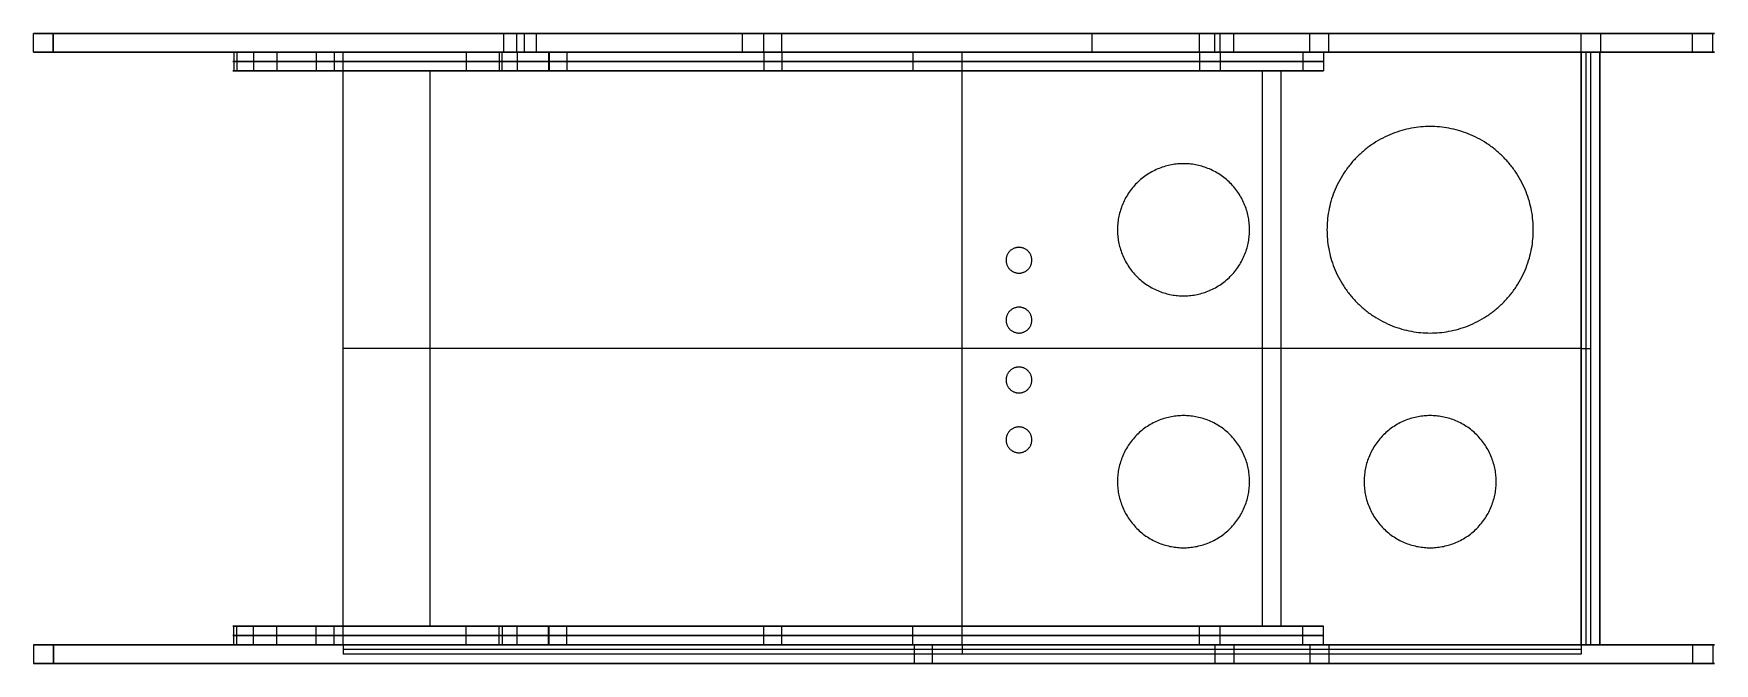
# Model space of a CAD drawing. Header units: millimetres. Extents: x 29 to 1658, y -574 to 36.
import ezdxf

# ---------------------------------------------------------------- set-up
doc = ezdxf.new("R2010")
doc.units = ezdxf.units.MM
doc.header["$MEASUREMENT"] = 0
doc.layers.add('kookplaat', color=12, linetype='Continuous', true_color=0xc80000)
doc.layers.add('solids', color=5, linetype='Continuous', true_color=0x0000ff)

msp = doc.modelspace()

# ---------------------------------------------------------------- linework, layer by layer
at = {"layer": 'kookplaat'}
for p, q in [((929.3, -556, 832), (929.3, 18, 832)), ((1529.3, -269, 832), (329.3, -269, 832))]:
    msp.add_line(p, q, dxfattribs=at)
for points in [[(329.3, 18, 823), (929.3, 18, 823), (1529.3, 18, 823)], [(329.3, 18, 832), (929.3, 18, 832), (1529.3, 18, 832)], [(329.3, 18, 823), (329.3, 18, 827.5), (329.3, 18, 832)], [(329.3, -556, 823), (329.3, -269, 823), (329.3, 18, 823)], [(329.3, -556, 832), (329.3, -269, 832), (329.3, 18, 832)], [(329.3, 18, 827.5), (929.3, 18, 827.5), (1529.3, 18, 827.5)], [(329.3, -556, 827.5), (329.3, -269, 827.5), (329.3, 18, 827.5)], [(929.3, 18, 823), (929.3, 18, 827.5), (929.3, 18, 832)], [(1529.3, 18, 882), (1529.3, -269, 882), (1529.3, -556, 882)], [(1529.3, 18, 882), (1533.8, 18, 882), (1538.3, 18, 882)], [(1529.3, 18, 832), (1529.3, -269, 832), (1529.3, -556, 832)], [(1529.3, 18, 832), (1529.3, 18, 857), (1529.3, 18, 882)], [(1529.3, 18, 823), (1529.3, 18, 827.5), (1529.3, 18, 832)], [(1529.3, 18, 857), (1529.3, -269, 857), (1529.3, -556, 857)], [(1533.8, 18, 882), (1533.8, -269, 882), (1533.8, -556, 882)], [(1538.3, 18, 882), (1538.3, -269, 882), (1538.3, -556, 882)], [(329.3, -269, 823), (329.3, -269, 827.5), (329.3, -269, 832)], [(1529.3, -269, 882), (1533.8, -269, 882), (1538.3, -269, 882)], [(1529.3, -269, 832), (1529.3, -269, 857), (1529.3, -269, 882)], [(1529.3, -556, 882), (929.3, -556, 882), (329.3, -556, 882)], [(329.3, -556, 882), (329.3, -560.5, 882), (329.3, -565, 882)], [(1529.3, -556, 832), (929.3, -556, 832), (329.3, -556, 832)], [(329.3, -556, 832), (329.3, -556, 857), (329.3, -556, 882)], [(329.3, -556, 823), (329.3, -556, 827.5), (329.3, -556, 832)], [(1529.3, -556, 857), (929.3, -556, 857), (329.3, -556, 857)], [(1529.3, -560.5, 882), (929.3, -560.5, 882), (329.3, -560.5, 882)], [(1529.3, -565, 882), (929.3, -565, 882), (329.3, -565, 882)], [(929.3, -556, 882), (929.3, -560.5, 882), (929.3, -565, 882)], [(929.3, -556, 832), (929.3, -556, 857), (929.3, -556, 882)], [(1529.3, -556, 882), (1533.8, -556, 882), (1538.3, -556, 882)], [(1529.3, -556, 882), (1529.3, -560.5, 882), (1529.3, -565, 882)], [(1529.3, -556, 832), (1529.3, -556, 857), (1529.3, -556, 882)]]:
    msp.add_open_spline(points, degree=2, dxfattribs=at)
for points, knots in [([(1282.8, -154, 832), (1282.8, -54, 832), (1382.8, -54, 832), (1482.8, -54, 832), (1482.8, -154, 832), (1482.8, -254, 832), (1382.8, -254, 832), (1282.8, -254, 832), (1282.8, -154, 832)], [-628.318531, -628.318531, -628.318531, -471.238898, -471.238898, -314.159265, -314.159265, -157.079633, -157.079633, 0, 0, 0]), ([(1079.8, -154, 832), (1079.8, -90, 832), (1143.8, -90, 832), (1207.8, -90, 832), (1207.8, -154, 832), (1207.8, -218, 832), (1143.8, -218, 832), (1079.8, -218, 832), (1079.8, -154, 832)], [-402.12386, -402.12386, -402.12386, -301.592895, -301.592895, -201.06193, -201.06193, -100.530965, -100.530965, 0, 0, 0]), ([(971.8, -183.5, 832), (971.8, -171, 832), (984.3, -171, 832), (996.8, -171, 832), (996.8, -183.5, 832), (996.8, -196, 832), (984.3, -196, 832), (971.8, -196, 832), (971.8, -183.5, 832)], [-78.539816, -78.539816, -78.539816, -58.904862, -58.904862, -39.269908, -39.269908, -19.634954, -19.634954, 0, 0, 0]), ([(971.8, -241.5, 832), (971.8, -229, 832), (984.3, -229, 832), (996.8, -229, 832), (996.8, -241.5, 832), (996.8, -254, 832), (984.3, -254, 832), (971.8, -254, 832), (971.8, -241.5, 832)], [-78.539816, -78.539816, -78.539816, -58.904862, -58.904862, -39.269908, -39.269908, -19.634954, -19.634954, 0, 0, 0]), ([(971.8, -299.5, 832), (971.8, -287, 832), (984.3, -287, 832), (996.8, -287, 832), (996.8, -299.5, 832), (996.8, -312, 832), (984.3, -312, 832), (971.8, -312, 832), (971.8, -299.5, 832)], [-78.539816, -78.539816, -78.539816, -58.904862, -58.904862, -39.269908, -39.269908, -19.634954, -19.634954, 0, 0, 0]), ([(1079.8, -398, 832), (1079.8, -334, 832), (1143.8, -334, 832), (1207.8, -334, 832), (1207.8, -398, 832), (1207.8, -462, 832), (1143.8, -462, 832), (1079.8, -462, 832), (1079.8, -398, 832)], [-402.12386, -402.12386, -402.12386, -301.592895, -301.592895, -201.06193, -201.06193, -100.530965, -100.530965, 0, 0, 0]), ([(1079.8, -398, 832), (1079.8, -334, 832), (1143.8, -334, 832), (1207.8, -334, 832), (1207.8, -398, 832), (1207.8, -462, 832), (1143.8, -462, 832), (1079.8, -462, 832), (1079.8, -398, 832)], [-402.12386, -402.12386, -402.12386, -301.592895, -301.592895, -201.06193, -201.06193, -100.530965, -100.530965, 0, 0, 0]), ([(1318.8, -398, 832), (1318.8, -334, 832), (1382.8, -334, 832), (1446.8, -334, 832), (1446.8, -398, 832), (1446.8, -462, 832), (1382.8, -462, 832), (1318.8, -462, 832), (1318.8, -398, 832)], [-402.12386, -402.12386, -402.12386, -301.592895, -301.592895, -201.06193, -201.06193, -100.530965, -100.530965, 0, 0, 0]), ([(971.8, -357.5, 832), (971.8, -345, 832), (984.3, -345, 832), (996.8, -345, 832), (996.8, -357.5, 832), (996.8, -370, 832), (984.3, -370, 832), (971.8, -370, 832), (971.8, -357.5, 832)], [-78.539816, -78.539816, -78.539816, -58.904862, -58.904862, -39.269908, -39.269908, -19.634954, -19.634954, 0, 0, 0])]:
    msp.add_rational_spline(points, [1, 0.707106781187, 1, 0.707106781187, 1, 0.707106781187, 1, 0.707106781187, 1], degree=2, knots=knots, dxfattribs=at)
at = {"layer": 'solids'}
for p, q in [((223.5, 18, 8.1), (223.5, 0, 8.1)), ((226.4, 18, -9.8), (226.4, 0, -9.8)), ((242.5, 18, -18), (242.5, 0, -18)), ((265.1, 18, -18), (265.1, 0, -18)), ((303.1, 18, -18), (303.1, 0, -18)), ((320.7, 18, -7.4), (320.7, 0, -7.4)), ((349.3, 18, 398), (537.4, 18, 398)), ((448.7, 18, 232), (448.7, 0, 232)), ((480.4, 18, 291.4), (480.4, 0, 291.4)), ((483.5, 0, 814), (483.5, 18, 814)), ((498.1, 18, 302), (498.1, 0, 302)), ((528.5, 18, 381.4), (528.5, 0, 381.4)), ((529, 18, 361.7), (529, 0, 361.7)), ((546.2, 18, 352), (546.2, 0, 352)), ((737, 18, 771.5), (737, 0, 771.5)), ((749.9, 18, 302), (749.9, 18, 352)), ((749.9, 18, 781.5), (749.9, 18, 814)), ((754.6, 18, 782.1), (754.6, 0, 782.1)), ((881.4, 18, 814), (881.4, 0, 814)), ((1159.3, 18, 782.1), (1159.3, 0, 782.1)), ((1159.3, 18, 352), (1159.3, 0, 352)), ((1179.3, 18, 762.1), (1179.3, 0, 762.1)), ((1179.3, 18, 398), (1279.3, 18, 398)), ((1179.3, 18, 372), (1179.3, 0, 372)), ((1259.3, 18, 302), (1259.3, 0, 302)), ((1279.3, 18, 814), (1279.3, 0, 814)), ((1279.3, 18, 322), (1279.3, 0, 322)), ((349.3, 0, 398), (537.4, 0, 398)), ((749.9, 0, 302), (749.9, 0, 352)), ((749.9, 0, 781.5), (749.9, 0, 814)), ((1179.3, 0, 398), (1279.3, 0, 398)), ((223.5, -556, 8.1), (223.5, -538, 8.1)), ((226.4, -556, -9.8), (226.4, -538, -9.8)), ((242.5, -556, -18), (242.5, -538, -18)), ((265.1, -556, -18), (265.1, -538, -18)), ((303.1, -556, -18), (303.1, -538, -18)), ((320.7, -556, -7.4), (320.7, -538, -7.4)), ((349.3, -538, 398), (537.4, -538, 398)), ((448.7, -556, 232), (448.7, -538, 232)), ((480.4, -556, 291.4), (480.4, -538, 291.4)), ((483.5, -538, 814), (483.5, -556, 814)), ((498.1, -556, 302), (498.1, -538, 302)), ((528.5, -556, 381.4), (528.5, -538, 381.4)), ((529, -556, 361.7), (529, -538, 361.7)), ((546.2, -556, 352), (546.2, -538, 352)), ((737, -556, 771.5), (737, -538, 771.5)), ((749.9, -538, 814), (749.9, -538, 781.5)), ((749.9, -538, 352), (749.9, -538, 302)), ((754.6, -556, 782.1), (754.6, -538, 782.1)), ((881.4, -556, 814), (881.4, -538, 814)), ((1159.3, -556, 352), (1159.3, -538, 352)), ((1159.3, -556, 782.1), (1159.3, -538, 782.1)), ((1179.3, -556, 762.1), (1179.3, -538, 762.1)), ((1179.3, -556, 372), (1179.3, -538, 372)), ((1179.3, -538, 398), (1279.3, -538, 398)), ((1259.3, -556, 302), (1259.3, -538, 302)), ((1279.3, -556, 814), (1279.3, -538, 814)), ((1279.3, -556, 322), (1279.3, -538, 322)), ((349.3, -556, 398), (537.4, -556, 398)), ((749.9, -556, 814), (749.9, -556, 781.5)), ((749.9, -556, 352), (749.9, -556, 302)), ((1179.3, -556, 398), (1279.3, -556, 398))]:
    msp.add_line(p, q, dxfattribs=at)
for points in [[(29.3, 18, 781.2), (29.3, 27, 781.2), (29.3, 36, 781.2)], [(29.3, 18, 863.1), (29.3, 27, 863.1), (29.3, 36, 863.1)], [(48.3, 18, 883), (48.3, 27, 883), (48.3, 36, 883)], [(48.3, 36, 883), (266.6, 36, 895), (485, 36, 907)], [(48.5, 18, 761.2), (48.5, 27, 761.2), (48.5, 36, 761.2)], [(716.3, 36, 732.7), (382.4, 36, 746.9), (48.5, 36, 761.2)], [(485, 18, 907), (485, 27, 907), (485, 36, 907)], [(497.8, 18, 858.1), (497.8, 27, 858.1), (497.8, 36, 858.1)], [(505.1, 36, 880.9), (501.5, 36, 869.5), (497.8, 36, 858.1)], [(505.1, 18, 880.9), (505.1, 27, 880.9), (505.1, 36, 880.9)], [(516.8, 18, 832), (516.8, 27, 832), (516.8, 36, 832)], [(516.8, 36, 832), (1023.1, 36, 832), (1529.3, 36, 832)], [(716.3, 18, 732.7), (716.3, 27, 732.7), (716.3, 36, 732.7)], [(737, 36, 771.5), (726.6, 36, 752.1), (716.3, 36, 732.7)], [(737, 18, 771.5), (737, 27, 771.5), (737, 36, 771.5)], [(754.6, 18, 782.1), (754.6, 27, 782.1), (754.6, 36, 782.1)], [(1159.3, 36, 782.1), (957, 36, 782.1), (754.6, 36, 782.1)], [(1055.1, 18, 352), (1055.1, 27, 352), (1055.1, 36, 352)], [(1174.2, 36, 74.1), (1114.6, 36, 213.1), (1055.1, 36, 352)], [(1055.1, 36, 352), (1107.2, 36, 352), (1159.3, 36, 352)], [(1159.3, 18, 352), (1159.3, 27, 352), (1159.3, 36, 352)], [(1159.3, 18, 782.1), (1159.3, 27, 782.1), (1159.3, 36, 782.1)], [(1174.2, 18, 74.1), (1174.2, 27, 74.1), (1174.2, 36, 74.1)], [(1179.3, 18, 372), (1179.3, 27, 372), (1179.3, 36, 372)], [(1179.3, 18, 762.1), (1179.3, 27, 762.1), (1179.3, 36, 762.1)], [(1179.3, 36, 372), (1179.3, 36, 567), (1179.3, 36, 762.1)], [(1192.5, 18, 62), (1192.5, 27, 62), (1192.5, 36, 62)], [(1266.2, 18, 62), (1266.2, 27, 62), (1266.2, 36, 62)], [(1284.5, 18, 74.1), (1284.5, 27, 74.1), (1284.5, 36, 74.1)], [(1656.7, 36, 942.4), (1470.6, 36, 508.3), (1284.5, 36, 74.1)], [(1529.3, 18, 832), (1529.3, 27, 832), (1529.3, 36, 832)], [(1529.3, 18, 945.4), (1529.3, 27, 945.4), (1529.3, 36, 945.4)], [(1529.3, 36, 832), (1529.3, 36, 888.7), (1529.3, 36, 945.4)], [(1548.3, 18, 965.4), (1548.3, 27, 965.4), (1548.3, 36, 965.4)], [(1548.3, 36, 965.4), (1592.7, 36, 967.8), (1637.2, 36, 970.2)], [(1637.2, 18, 970.2), (1637.2, 27, 970.2), (1637.2, 36, 970.2)], [(1656.7, 18, 942.4), (1656.7, 27, 942.4), (1656.7, 36, 942.4)], [(48.3, 18, 883), (266.6, 18, 895), (485, 18, 907)], [(716.3, 18, 732.7), (382.4, 18, 746.9), (48.5, 18, 761.2)], [(329.3, -556, 832), (329.3, -269, 832), (329.3, 18, 832)], [(329.3, 18, 832), (329.3, 18, 823), (329.3, 18, 814)], [(329.3, -556, 814), (329.3, -269, 814), (329.3, 18, 814)], [(329.3, 18, 832), (929.3, 18, 832), (1529.3, 18, 832)], [(329.3, 18, 814), (929.3, 18, 814), (1529.3, 18, 814)], [(1279.3, 18, 814), (881.4, 18, 814), (483.5, 18, 814)], [(505.1, 18, 880.9), (501.5, 18, 869.5), (497.8, 18, 858.1)], [(516.8, 18, 832), (1023.1, 18, 832), (1529.3, 18, 832)], [(737, 18, 771.5), (726.6, 18, 752.1), (716.3, 18, 732.7)], [(1159.3, 18, 782.1), (957, 18, 782.1), (754.6, 18, 782.1)], [(1174.2, 18, 74.1), (1114.6, 18, 213.1), (1055.1, 18, 352)], [(1055.1, 18, 352), (1107.2, 18, 352), (1159.3, 18, 352)], [(1179.3, 18, 372), (1179.3, 18, 567), (1179.3, 18, 762.1)], [(1656.7, 18, 942.4), (1470.6, 18, 508.3), (1284.5, 18, 74.1)], [(1529.3, 18, 832), (1529.3, 18, 888.7), (1529.3, 18, 945.4)], [(1529.3, 18, 832), (1529.3, 18, 823), (1529.3, 18, 814)], [(1529.3, 18, 832), (1529.3, -269, 832), (1529.3, -556, 832)], [(1529.3, 18, 814), (1529.3, -269, 814), (1529.3, -556, 814)], [(1529.3, -556, 814), (1529.3, -269, 814), (1529.3, 18, 814)], [(1529.3, 18, 814), (1538.3, 18, 814), (1547.3, 18, 814)], [(1529.3, 18, 814), (1529.3, 18, 869), (1529.3, 18, 924)], [(1529.3, 18, 924), (1538.3, 18, 924), (1547.3, 18, 924)], [(1529.3, 18, 924), (1529.3, -269, 924), (1529.3, -556, 924)], [(1547.3, -556, 814), (1547.3, -269, 814), (1547.3, 18, 814)], [(1547.3, 18, 814), (1547.3, 18, 869), (1547.3, 18, 924)], [(1547.3, 18, 924), (1547.3, -269, 924), (1547.3, -556, 924)], [(1548.3, 18, 965.4), (1592.7, 18, 967.8), (1637.2, 18, 970.2)], [(413.7, -538, 318), (413.7, -269, 318), (413.7, 0, 318)], [(1238.3, 0, 318), (826, 0, 318), (413.7, 0, 318)], [(413.7, -538, 336), (413.7, -269, 336), (413.7, 0, 336)], [(413.7, 0, 318), (413.7, 0, 327), (413.7, 0, 336)], [(413.7, 0, 336), (826, 0, 336), (1238.3, 0, 336)], [(483.5, 9, 814), (881.4, 9, 814), (1279.3, 9, 814)], [(1279.3, 0, 814), (881.4, 0, 814), (483.5, 0, 814)], [(1220.3, -538, 336), (1220.3, -269, 336), (1220.3, 0, 336)], [(1238.3, 0, 336), (1229.3, 0, 336), (1220.3, 0, 336)], [(1220.3, -538, 814), (1220.3, -269, 814), (1220.3, 0, 814)], [(1220.3, 0, 336), (1220.3, 0, 575), (1220.3, 0, 814)], [(1220.3, 0, 814), (1229.3, 0, 814), (1238.3, 0, 814)], [(1238.3, -538, 318), (1238.3, -269, 318), (1238.3, 0, 318)], [(1238.3, 0, 336), (1238.3, 0, 327), (1238.3, 0, 318)], [(1238.3, -538, 336), (1238.3, -269, 336), (1238.3, 0, 336)], [(1238.3, -538, 336), (1238.3, -269, 336), (1238.3, 0, 336)], [(1238.3, 0, 814), (1238.3, 0, 575), (1238.3, 0, 336)], [(1238.3, -538, 814), (1238.3, -269, 814), (1238.3, 0, 814)], [(1238.3, -538, 318), (826, -538, 318), (413.7, -538, 318)], [(413.7, -538, 318), (413.7, -538, 327), (413.7, -538, 336)], [(413.7, -538, 336), (826, -538, 336), (1238.3, -538, 336)], [(483.5, -538, 814), (881.4, -538, 814), (1279.3, -538, 814)], [(1279.3, -547, 814), (881.4, -547, 814), (483.5, -547, 814)], [(1238.3, -538, 336), (1229.3, -538, 336), (1220.3, -538, 336)], [(1220.3, -538, 336), (1220.3, -538, 575), (1220.3, -538, 814)], [(1220.3, -538, 814), (1229.3, -538, 814), (1238.3, -538, 814)], [(1238.3, -538, 336), (1238.3, -538, 327), (1238.3, -538, 318)], [(1238.3, -538, 814), (1238.3, -538, 575), (1238.3, -538, 336)], [(29.3, -556, 863.1), (29.3, -565, 863.1), (29.3, -574, 863.1)], [(29.3, -556, 781.2), (29.3, -565, 781.2), (29.3, -574, 781.2)], [(1637.2, -556, 970.2), (842.7, -556, 926.6), (48.3, -556, 883)], [(48.3, -556, 883), (48.3, -565, 883), (48.3, -574, 883)], [(48.5, -556, 761.2), (48.5, -565, 761.2), (48.5, -574, 761.2)], [(48.5, -556, 761.2), (465.6, -556, 743.4), (882.6, -556, 725.6)], [(329.3, -556, 832), (329.3, -556, 823), (329.3, -556, 814)], [(1529.3, -556, 832), (929.3, -556, 832), (329.3, -556, 832)], [(1529.3, -556, 814), (929.3, -556, 814), (329.3, -556, 814)], [(483.5, -556, 814), (881.4, -556, 814), (1279.3, -556, 814)], [(882.6, -556, 725.6), (882.6, -565, 725.6), (882.6, -574, 725.6)], [(900.1, -556, 713.5), (1037.1, -556, 393.8), (1174.2, -556, 74.1)], [(900.1, -556, 713.5), (900.1, -565, 713.5), (900.1, -574, 713.5)], [(1174.2, -556, 74.1), (1174.2, -565, 74.1), (1174.2, -574, 74.1)], [(1192.5, -556, 62), (1192.5, -565, 62), (1192.5, -574, 62)], [(1266.2, -556, 62), (1266.2, -565, 62), (1266.2, -574, 62)], [(1284.5, -556, 74.1), (1284.5, -565, 74.1), (1284.5, -574, 74.1)], [(1284.5, -556, 74.1), (1470.6, -556, 508.3), (1656.7, -556, 942.4)], [(1529.3, -556, 832), (1529.3, -556, 823), (1529.3, -556, 814)], [(1529.3, -556, 924), (1529.3, -556, 869), (1529.3, -556, 814)], [(1529.3, -556, 814), (1538.3, -556, 814), (1547.3, -556, 814)], [(1529.3, -556, 924), (1538.3, -556, 924), (1547.3, -556, 924)], [(1547.3, -556, 924), (1547.3, -556, 869), (1547.3, -556, 814)], [(1637.2, -556, 970.2), (1637.2, -565, 970.2), (1637.2, -574, 970.2)], [(1656.7, -556, 942.4), (1656.7, -565, 942.4), (1656.7, -574, 942.4)], [(1637.2, -574, 970.2), (842.7, -574, 926.6), (48.3, -574, 883)], [(48.5, -574, 761.2), (465.6, -574, 743.4), (882.6, -574, 725.6)], [(900.1, -574, 713.5), (1037.1, -574, 393.8), (1174.2, -574, 74.1)], [(1284.5, -574, 74.1), (1470.6, -574, 508.3), (1656.7, -574, 942.4)]]:
    msp.add_open_spline(points, degree=2, dxfattribs=at)
at = {"layer": 'solids', "extrusion": (0, -1, 0)}
for points, weights in [([(48.5, 36, 761.2), (29.3, 36, 762), (29.3, 36, 781.2)], [1, 0.722026349695, 1]), ([(29.3, 36, 863.1), (29.3, 36, 882), (48.3, 36, 883)], [1, 0.726221591386, 1]), ([(754.6, 36, 782.1), (742.7, 36, 782.1), (737, 36, 771.5)], [1, 0.857717142599, 1]), ([(1179.3, 36, 762.1), (1179.3, 36, 782.1), (1159.3, 36, 782.1)], [1, 0.707106781187, 1]), ([(1529.3, 36, 945.4), (1529.3, 36, 964.3), (1548.3, 36, 965.4)], [1, 0.726221591386, 1]), ([(48.5, 18, 761.2), (29.3, 18, 762), (29.3, 18, 781.2)], [1, 0.722026349695, 1]), ([(29.3, 18, 863.1), (29.3, 18, 882), (48.3, 18, 883)], [1, 0.726221591386, 1]), ([(754.6, 18, 782.1), (742.7, 18, 782.1), (737, 18, 771.5)], [1, 0.857717142599, 1]), ([(1179.3, 18, 762.1), (1179.3, 18, 782.1), (1159.3, 18, 782.1)], [1, 0.707106781187, 1]), ([(1529.3, 18, 945.4), (1529.3, 18, 964.3), (1548.3, 18, 965.4)], [1, 0.726221591386, 1]), ([(48.3, -556, 883), (29.3, -556, 882), (29.3, -556, 863.1)], [1, 0.726221591386, 1]), ([(29.3, -556, 781.2), (29.3, -556, 762), (48.5, -556, 761.2)], [1, 0.722026349695, 1]), ([(882.6, -556, 725.6), (895.2, -556, 725), (900.1, -556, 713.5)], [1, 0.846391479349, 1]), ([(48.3, -574, 883), (29.3, -574, 882), (29.3, -574, 863.1)], [1, 0.726221591386, 1]), ([(29.3, -574, 781.2), (29.3, -574, 762), (48.5, -574, 761.2)], [1, 0.722026349695, 1]), ([(882.6, -574, 725.6), (895.2, -574, 725), (900.1, -574, 713.5)], [1, 0.846391479349, 1])]:
    msp.add_rational_spline(points, weights, degree=2, dxfattribs=at)
at = {"layer": 'solids'}
for points, knots in [([(29.3, 36, 781.2), (29.3, 36, 806.6), (29.3, 36, 832), (29.3, 36, 847.5), (29.3, 36, 863.1)], [-8291.231292, -8291.231292, -8291.231292, -8240.395843, -8240.395843, -8209.328375, -8209.328375, -8209.328375]), ([(1266.2, 36, 62), (1247.8, 36, 62), (1229.3, 36, 62), (1210.9, 36, 62), (1192.5, 36, 62)], [-5387.421587, -5387.421587, -5387.421587, -5335.88468, -5335.88468, -5284.347772, -5284.347772, -5284.347772]), ([(29.3, 18, 781.2), (29.3, 18, 806.6), (29.3, 18, 832), (29.3, 18, 847.5), (29.3, 18, 863.1)], [-8291.231292, -8291.231292, -8291.231292, -8240.395843, -8240.395843, -8209.328375, -8209.328375, -8209.328375]), ([(1266.2, 18, 62), (1247.8, 18, 62), (1229.3, 18, 62), (1210.9, 18, 62), (1192.5, 18, 62)], [-5387.421587, -5387.421587, -5387.421587, -5335.88468, -5335.88468, -5284.347772, -5284.347772, -5284.347772]), ([(29.3, -556, 863.1), (29.3, -556, 847.5), (29.3, -556, 832), (29.3, -556, 806.6), (29.3, -556, 781.2)], [25044.062331, 25044.062331, 25044.062331, 25075.129799, 25075.129799, 25125.965247, 25125.965247, 25125.965247]), ([(1192.5, -556, 62), (1210.9, -556, 62), (1229.3, -556, 62), (1247.8, -556, 62), (1266.2, -556, 62)], [22310.780716, 22310.780716, 22310.780716, 22362.317624, 22362.317624, 22413.854532, 22413.854532, 22413.854532]), ([(29.3, -574, 863.1), (29.3, -574, 847.5), (29.3, -574, 832), (29.3, -574, 806.6), (29.3, -574, 781.2)], [25044.062331, 25044.062331, 25044.062331, 25075.129799, 25075.129799, 25125.965247, 25125.965247, 25125.965247]), ([(1192.5, -574, 62), (1210.9, -574, 62), (1229.3, -574, 62), (1247.8, -574, 62), (1266.2, -574, 62)], [22310.780716, 22310.780716, 22310.780716, 22362.317624, 22362.317624, 22413.854532, 22413.854532, 22413.854532])]:
    msp.add_open_spline(points, degree=2, knots=knots, dxfattribs=at)
at = {"layer": 'solids', "extrusion": (0, -1, 0)}
for points, weights, knots in [([(485, 36, 907), (495.5, 36, 907.6), (501.9, 36, 899.2), (508.4, 36, 890.9), (505.1, 36, 880.9)], [1, 0.884935920366, 1, 0.884935920366, 1], [-7741.608028, -7741.608028, -7741.608028, -7722.230431, -7722.230431, -7702.852834, -7702.852834, -7702.852834]), ([(1637.2, 36, 970.2), (1648.3, 36, 970.8), (1654.7, 36, 961.7), (1661, 36, 952.6), (1656.7, 36, 942.4)], [1, 0.873900108545, 1, 0.873900108545, 1], [-6395.99364, -6395.99364, -6395.99364, -6375.688528, -6375.688528, -6355.383416, -6355.383416, -6355.383416]), ([(485, 18, 907), (495.5, 18, 907.6), (501.9, 18, 899.2), (508.4, 18, 890.9), (505.1, 18, 880.9)], [1, 0.884935920366, 1, 0.884935920366, 1], [-7741.608028, -7741.608028, -7741.608028, -7722.230431, -7722.230431, -7702.852834, -7702.852834, -7702.852834]), ([(1637.2, 18, 970.2), (1648.3, 18, 970.8), (1654.7, 18, 961.7), (1661, 18, 952.6), (1656.7, 18, 942.4)], [1, 0.873900108545, 1, 0.873900108545, 1], [-6395.99364, -6395.99364, -6395.99364, -6375.688528, -6375.688528, -6355.383416, -6355.383416, -6355.383416]), ([(483.5, 0, 814), (353.5, 0, 411.1), (223.5, 0, 8.1), (220.4, 0, -1.5), (226.4, 0, -9.8), (232.4, 0, -18), (242.5, 0, -18), (253.8, 0, -18), (265.1, 0, -18), (284.1, 0, -18), (303.1, 0, -18), (315.1, 0, -18), (320.7, 0, -7.4), (384.7, 0, 112.3), (448.7, 0, 232), (464.6, 0, 261.7), (480.4, 0, 291.4), (486.1, 0, 302), (498.1, 0, 302), (878.7, 0, 302), (1259.3, 0, 302), (1279.3, 0, 302), (1279.3, 0, 322), (1279.3, 0, 568), (1279.3, 0, 814)], [1, 1, 1, 0.891235555135, 1, 0.891235555135, 1, 1, 1, 1, 1, 0.857717142599, 1, 1, 1, 1, 1, 0.857717142599, 1, 1, 1, 0.707106781187, 1, 1, 1], [1010.824547, 1010.824547, 1010.824547, 1857.600119, 1857.600119, 1876.429485, 1876.429485, 1895.258852, 1895.258852, 1917.789569, 1917.789569, 1955.801424, 1955.801424, 1977.400766, 1977.400766, 2248.877879, 2248.877879, 2316.260007, 2316.260007, 2337.859348, 2337.859348, 3099.131707, 3099.131707, 3130.547634, 3130.547634, 3622.547634, 3622.547634, 3622.547634]), ([(1279.3, -538, 814), (1279.3, -538, 568), (1279.3, -538, 322), (1279.3, -538, 302), (1259.3, -538, 302), (878.7, -538, 302), (498.1, -538, 302), (486.1, -538, 302), (480.4, -538, 291.4), (464.6, -538, 261.7), (448.7, -538, 232), (384.7, -538, 112.3), (320.7, -538, -7.4), (315.1, -538, -18), (303.1, -538, -18), (284.1, -538, -18), (265.1, -538, -18), (253.8, -538, -18), (242.5, -538, -18), (232.4, -538, -18), (226.4, -538, -9.8), (220.4, -538, -1.5), (223.5, -538, 8.1), (353.5, -538, 411.1), (483.5, -538, 814)], [1, 1, 1, 0.707106781187, 1, 1, 1, 0.857717142599, 1, 1, 1, 1, 1, 0.857717142599, 1, 1, 1, 1, 1, 0.891235555135, 1, 0.891235555135, 1, 1, 1], [-3622.547634, -3622.547634, -3622.547634, -3130.547634, -3130.547634, -3099.131707, -3099.131707, -2337.859348, -2337.859348, -2316.260007, -2316.260007, -2248.877879, -2248.877879, -1977.400766, -1977.400766, -1955.801424, -1955.801424, -1917.789569, -1917.789569, -1895.258852, -1895.258852, -1876.429485, -1876.429485, -1857.600119, -1857.600119, -1010.824547, -1010.824547, -1010.824547]), ([(483.5, -547, 814), (353.5, -547, 411.1), (223.5, -547, 8.1), (220.4, -547, -1.5), (226.4, -547, -9.8), (232.4, -547, -18), (242.5, -547, -18), (253.8, -547, -18), (265.1, -547, -18), (284.1, -547, -18), (303.1, -547, -18), (315.1, -547, -18), (320.7, -547, -7.4), (384.7, -547, 112.3), (448.7, -547, 232), (464.6, -547, 261.7), (480.4, -547, 291.4), (486.1, -547, 302), (498.1, -547, 302), (878.7, -547, 302), (1259.3, -547, 302), (1279.3, -547, 302), (1279.3, -547, 322), (1279.3, -547, 568), (1279.3, -547, 814)], [1, 1, 1, 0.891235555135, 1, 0.891235555135, 1, 1, 1, 1, 1, 0.857717142599, 1, 1, 1, 1, 1, 0.857717142599, 1, 1, 1, 0.707106781187, 1, 1, 1], [1010.824547, 1010.824547, 1010.824547, 1857.600119, 1857.600119, 1876.429485, 1876.429485, 1895.258852, 1895.258852, 1917.789569, 1917.789569, 1955.801424, 1955.801424, 1977.400766, 1977.400766, 2248.877879, 2248.877879, 2316.260007, 2316.260007, 2337.859348, 2337.859348, 3099.131707, 3099.131707, 3130.547634, 3130.547634, 3622.547634, 3622.547634, 3622.547634]), ([(1279.3, -556, 814), (1279.3, -556, 568), (1279.3, -556, 322), (1279.3, -556, 302), (1259.3, -556, 302), (878.7, -556, 302), (498.1, -556, 302), (486.1, -556, 302), (480.4, -556, 291.4), (464.6, -556, 261.7), (448.7, -556, 232), (384.7, -556, 112.3), (320.7, -556, -7.4), (315.1, -556, -18), (303.1, -556, -18), (284.1, -556, -18), (265.1, -556, -18), (253.8, -556, -18), (242.5, -556, -18), (232.4, -556, -18), (226.4, -556, -9.8), (220.4, -556, -1.5), (223.5, -556, 8.1), (353.5, -556, 411.1), (483.5, -556, 814)], [1, 1, 1, 0.707106781187, 1, 1, 1, 0.857717142599, 1, 1, 1, 1, 1, 0.857717142599, 1, 1, 1, 1, 1, 0.891235555135, 1, 0.891235555135, 1, 1, 1], [-3622.547634, -3622.547634, -3622.547634, -3130.547634, -3130.547634, -3099.131707, -3099.131707, -2337.859348, -2337.859348, -2316.260007, -2316.260007, -2248.877879, -2248.877879, -1977.400766, -1977.400766, -1955.801424, -1955.801424, -1917.789569, -1917.789569, -1895.258852, -1895.258852, -1876.429485, -1876.429485, -1857.600119, -1857.600119, -1010.824547, -1010.824547, -1010.824547]), ([(1656.7, -556, 942.4), (1661, -556, 952.6), (1654.7, -556, 961.7), (1648.3, -556, 970.8), (1637.2, -556, 970.2)], [1, 0.873900108545, 1, 0.873900108545, 1], [23381.816361, 23381.816361, 23381.816361, 23402.121473, 23402.121473, 23422.426584, 23422.426584, 23422.426584]), ([(1656.7, -574, 942.4), (1661, -574, 952.6), (1654.7, -574, 961.7), (1648.3, -574, 970.8), (1637.2, -574, 970.2)], [1, 0.873900108545, 1, 0.873900108545, 1], [23381.816361, 23381.816361, 23381.816361, 23402.121473, 23402.121473, 23422.426584, 23422.426584, 23422.426584])]:
    msp.add_rational_spline(points, weights, degree=2, knots=knots, dxfattribs=at)
at = {"layer": 'solids', "extrusion": (0, 1, 0)}
for points, weights, knots in [([(497.8, 36, 858.1), (494.7, 36, 848.5), (500.6, 36, 840.2), (506.6, 36, 832), (516.8, 36, 832)], [1, 0.891235555135, 1, 0.891235555135, 1], [-7678.946375, -7678.946375, -7678.946375, -7660.117009, -7660.117009, -7641.287642, -7641.287642, -7641.287642]), ([(497.8, 18, 858.1), (494.7, 18, 848.5), (500.6, 18, 840.2), (506.6, 18, 832), (516.8, 18, 832)], [1, 0.891235555135, 1, 0.891235555135, 1], [-7678.946375, -7678.946375, -7678.946375, -7660.117009, -7660.117009, -7641.287642, -7641.287642, -7641.287642]), ([(1179.3, 18, 762.1), (1179.3, 18, 782.1), (1159.3, 18, 782.1), (957, 18, 782.1), (754.6, 18, 782.1), (742.7, 18, 782.1), (737, 18, 771.5), (632.8, 18, 576.5), (528.5, 18, 381.4), (523.2, 18, 371.4), (529, 18, 361.7), (534.8, 18, 352), (546.2, 18, 352), (852.8, 18, 352), (1159.3, 18, 352), (1179.3, 18, 352), (1179.3, 18, 372), (1179.3, 18, 567), (1179.3, 18, 762.1)], [1, 0.707106781187, 1, 1, 1, 0.857717142599, 1, 1, 1, 0.870092488162, 1, 0.870092488162, 1, 1, 1, 0.707106781187, 1, 1, 1], [-6419.777121, -6419.777121, -6419.777121, -6388.361194, -6388.361194, -5983.658004, -5983.658004, -5962.058662, -5962.058662, -5519.786342, -5519.786342, -5499.170086, -5499.170086, -5478.553831, -5478.553831, -4865.382312, -4865.382312, -4833.966385, -4833.966385, -4443.907722, -4443.907722, -4443.907722]), ([(1179.3, 9, 762.1), (1179.3, 9, 782.1), (1159.3, 9, 782.1), (957, 9, 782.1), (754.6, 9, 782.1), (742.7, 9, 782.1), (737, 9, 771.5), (632.8, 9, 576.5), (528.5, 9, 381.4), (523.2, 9, 371.4), (529, 9, 361.7), (534.8, 9, 352), (546.2, 9, 352), (852.8, 9, 352), (1159.3, 9, 352), (1179.3, 9, 352), (1179.3, 9, 372), (1179.3, 9, 567), (1179.3, 9, 762.1)], [1, 0.707106781187, 1, 1, 1, 0.857717142599, 1, 1, 1, 0.870092488162, 1, 0.870092488162, 1, 1, 1, 0.707106781187, 1, 1, 1], [-6419.777121, -6419.777121, -6419.777121, -6388.361194, -6388.361194, -5983.658004, -5983.658004, -5962.058662, -5962.058662, -5519.786342, -5519.786342, -5499.170086, -5499.170086, -5478.553831, -5478.553831, -4865.382312, -4865.382312, -4833.966385, -4833.966385, -4443.907722, -4443.907722, -4443.907722]), ([(1179.3, 0, 762.1), (1179.3, 0, 567), (1179.3, 0, 372), (1179.3, 0, 352), (1159.3, 0, 352), (852.8, 0, 352), (546.2, 0, 352), (534.8, 0, 352), (529, 0, 361.7), (523.2, 0, 371.4), (528.5, 0, 381.4), (632.8, 0, 576.5), (737, 0, 771.5), (742.7, 0, 782.1), (754.6, 0, 782.1), (957, 0, 782.1), (1159.3, 0, 782.1), (1179.3, 0, 782.1), (1179.3, 0, 762.1)], [1, 1, 1, 0.707106781187, 1, 1, 1, 0.870092488162, 1, 0.870092488162, 1, 1, 1, 0.857717142599, 1, 1, 1, 0.707106781187, 1], [4443.907722, 4443.907722, 4443.907722, 4833.966385, 4833.966385, 4865.382312, 4865.382312, 5478.553831, 5478.553831, 5499.170086, 5499.170086, 5519.786342, 5519.786342, 5962.058662, 5962.058662, 5983.658004, 5983.658004, 6388.361194, 6388.361194, 6419.777121, 6419.777121, 6419.777121]), ([(1179.3, -538, 762.1), (1179.3, -538, 782.1), (1159.3, -538, 782.1), (957, -538, 782.1), (754.6, -538, 782.1), (742.7, -538, 782.1), (737, -538, 771.5), (632.8, -538, 576.5), (528.5, -538, 381.4), (523.2, -538, 371.4), (529, -538, 361.7), (534.8, -538, 352), (546.2, -538, 352), (852.8, -538, 352), (1159.3, -538, 352), (1179.3, -538, 352), (1179.3, -538, 372), (1179.3, -538, 567), (1179.3, -538, 762.1)], [1, 0.707106781187, 1, 1, 1, 0.857717142599, 1, 1, 1, 0.870092488162, 1, 0.870092488162, 1, 1, 1, 0.707106781187, 1, 1, 1], [-6419.777121, -6419.777121, -6419.777121, -6388.361194, -6388.361194, -5983.658004, -5983.658004, -5962.058662, -5962.058662, -5519.786342, -5519.786342, -5499.170086, -5499.170086, -5478.553831, -5478.553831, -4865.382312, -4865.382312, -4833.966385, -4833.966385, -4443.907722, -4443.907722, -4443.907722]), ([(1179.3, -556, 762.1), (1179.3, -556, 567), (1179.3, -556, 372), (1179.3, -556, 352), (1159.3, -556, 352), (852.8, -556, 352), (546.2, -556, 352), (534.8, -556, 352), (529, -556, 361.7), (523.2, -556, 371.4), (528.5, -556, 381.4), (632.8, -556, 576.5), (737, -556, 771.5), (742.7, -556, 782.1), (754.6, -556, 782.1), (957, -556, 782.1), (1159.3, -556, 782.1), (1179.3, -556, 782.1), (1179.3, -556, 762.1)], [1, 1, 1, 0.707106781187, 1, 1, 1, 0.870092488162, 1, 0.870092488162, 1, 1, 1, 0.857717142599, 1, 1, 1, 0.707106781187, 1], [4443.907722, 4443.907722, 4443.907722, 4833.966385, 4833.966385, 4865.382312, 4865.382312, 5478.553831, 5478.553831, 5499.170086, 5499.170086, 5519.786342, 5519.786342, 5962.058662, 5962.058662, 5983.658004, 5983.658004, 6388.361194, 6388.361194, 6419.777121, 6419.777121, 6419.777121])]:
    msp.add_rational_spline(points, weights, degree=2, knots=knots, dxfattribs=at)
for points, weights in [([(1159.3, 36, 352), (1179.3, 36, 352), (1179.3, 36, 372)], [1, 0.707106781187, 1]), ([(1192.5, 36, 62), (1179.3, 36, 62), (1174.2, 36, 74.1)], [1, 0.834841092238, 1]), ([(1284.5, 36, 74.1), (1279.3, 36, 62), (1266.2, 36, 62)], [1, 0.834841092238, 1]), ([(1159.3, 18, 352), (1179.3, 18, 352), (1179.3, 18, 372)], [1, 0.707106781187, 1]), ([(1192.5, 18, 62), (1179.3, 18, 62), (1174.2, 18, 74.1)], [1, 0.834841092238, 1]), ([(1284.5, 18, 74.1), (1279.3, 18, 62), (1266.2, 18, 62)], [1, 0.834841092238, 1]), ([(1174.2, -556, 74.1), (1179.3, -556, 62), (1192.5, -556, 62)], [1, 0.834841092238, 1]), ([(1266.2, -556, 62), (1279.3, -556, 62), (1284.5, -556, 74.1)], [1, 0.834841092238, 1]), ([(1174.2, -574, 74.1), (1179.3, -574, 62), (1192.5, -574, 62)], [1, 0.834841092238, 1]), ([(1266.2, -574, 62), (1279.3, -574, 62), (1284.5, -574, 74.1)], [1, 0.834841092238, 1])]:
    msp.add_rational_spline(points, weights, degree=2, dxfattribs=at)
at = {"layer": 'solids', "extrusion": (0, -1, -8.7125e-18)}
msp.add_rational_spline([(483.5, 18, 814), (353.5, 18, 411.1), (223.5, 18, 8.1), (220.4, 18, -1.5), (226.4, 18, -9.8), (232.4, 18, -18), (242.5, 18, -18), (253.8, 18, -18), (265.1, 18, -18), (284.1, 18, -18), (303.1, 18, -18), (315.1, 18, -18), (320.7, 18, -7.4), (384.7, 18, 112.3), (448.7, 18, 232), (464.6, 18, 261.7), (480.4, 18, 291.4), (486.1, 18, 302), (498.1, 18, 302), (878.7, 18, 302), (1259.3, 18, 302), (1279.3, 18, 302), (1279.3, 18, 322), (1279.3, 18, 568), (1279.3, 18, 814)], [1, 1, 1, 0.891235555135, 1, 0.891235555135, 1, 1, 1, 1, 1, 0.857717142599, 1, 1, 1, 1, 1, 0.857717142599, 1, 1, 1, 0.707106781187, 1, 1, 1], degree=2, knots=[1010.824547, 1010.824547, 1010.824547, 1857.600119, 1857.600119, 1876.429485, 1876.429485, 1895.258852, 1895.258852, 1917.789569, 1917.789569, 1955.801424, 1955.801424, 1977.400766, 1977.400766, 2248.877879, 2248.877879, 2316.260007, 2316.260007, 2337.859348, 2337.859348, 3099.131707, 3099.131707, 3130.547634, 3130.547634, 3622.547634, 3622.547634, 3622.547634], dxfattribs=at)
at = {"layer": 'solids', "extrusion": (0, -1, -4.35625e-18)}
msp.add_rational_spline([(1279.3, 9, 814), (1279.3, 9, 568), (1279.3, 9, 322), (1279.3, 9, 302), (1259.3, 9, 302), (878.7, 9, 302), (498.1, 9, 302), (486.1, 9, 302), (480.4, 9, 291.4), (464.6, 9, 261.7), (448.7, 9, 232), (384.7, 9, 112.3), (320.7, 9, -7.4), (315.1, 9, -18), (303.1, 9, -18), (284.1, 9, -18), (265.1, 9, -18), (253.8, 9, -18), (242.5, 9, -18), (232.4, 9, -18), (226.4, 9, -9.8), (220.4, 9, -1.5), (223.5, 9, 8.1), (353.5, 9, 411.1), (483.5, 9, 814)], [1, 1, 1, 0.707106781187, 1, 1, 1, 0.857717142599, 1, 1, 1, 1, 1, 0.857717142599, 1, 1, 1, 1, 1, 0.891235555135, 1, 0.891235555135, 1, 1, 1], degree=2, knots=[-3622.547634, -3622.547634, -3622.547634, -3130.547634, -3130.547634, -3099.131707, -3099.131707, -2337.859348, -2337.859348, -2316.260007, -2316.260007, -2248.877879, -2248.877879, -1977.400766, -1977.400766, -1955.801424, -1955.801424, -1917.789569, -1917.789569, -1895.258852, -1895.258852, -1876.429485, -1876.429485, -1857.600119, -1857.600119, -1010.824547, -1010.824547, -1010.824547], dxfattribs=at)
at = {"layer": 'solids', "extrusion": (1.65051e-16, 1, -2.77245e-16)}
msp.add_rational_spline([(1179.3, -547, 762.1), (1179.3, -547, 567), (1179.3, -547, 372), (1179.3, -547, 352), (1159.3, -547, 352), (852.8, -547, 352), (546.2, -547, 352), (534.8, -547, 352), (529, -547, 361.7), (523.2, -547, 371.4), (528.5, -547, 381.4), (632.8, -547, 576.5), (737, -547, 771.5), (742.7, -547, 782.1), (754.6, -547, 782.1), (957, -547, 782.1), (1159.3, -547, 782.1), (1179.3, -547, 782.1), (1179.3, -547, 762.1)], [1, 1, 1, 0.707106781187, 1, 1, 1, 0.870092488162, 1, 0.870092488162, 1, 1, 1, 0.857717142599, 1, 1, 1, 0.707106781187, 1], degree=2, knots=[4443.907722, 4443.907722, 4443.907722, 4833.966385, 4833.966385, 4865.382312, 4865.382312, 5478.553831, 5478.553831, 5499.170086, 5499.170086, 5519.786342, 5519.786342, 5962.058662, 5962.058662, 5983.658004, 5983.658004, 6388.361194, 6388.361194, 6419.777121, 6419.777121, 6419.777121], dxfattribs=at)

doc.saveas('drawing.dxf')
